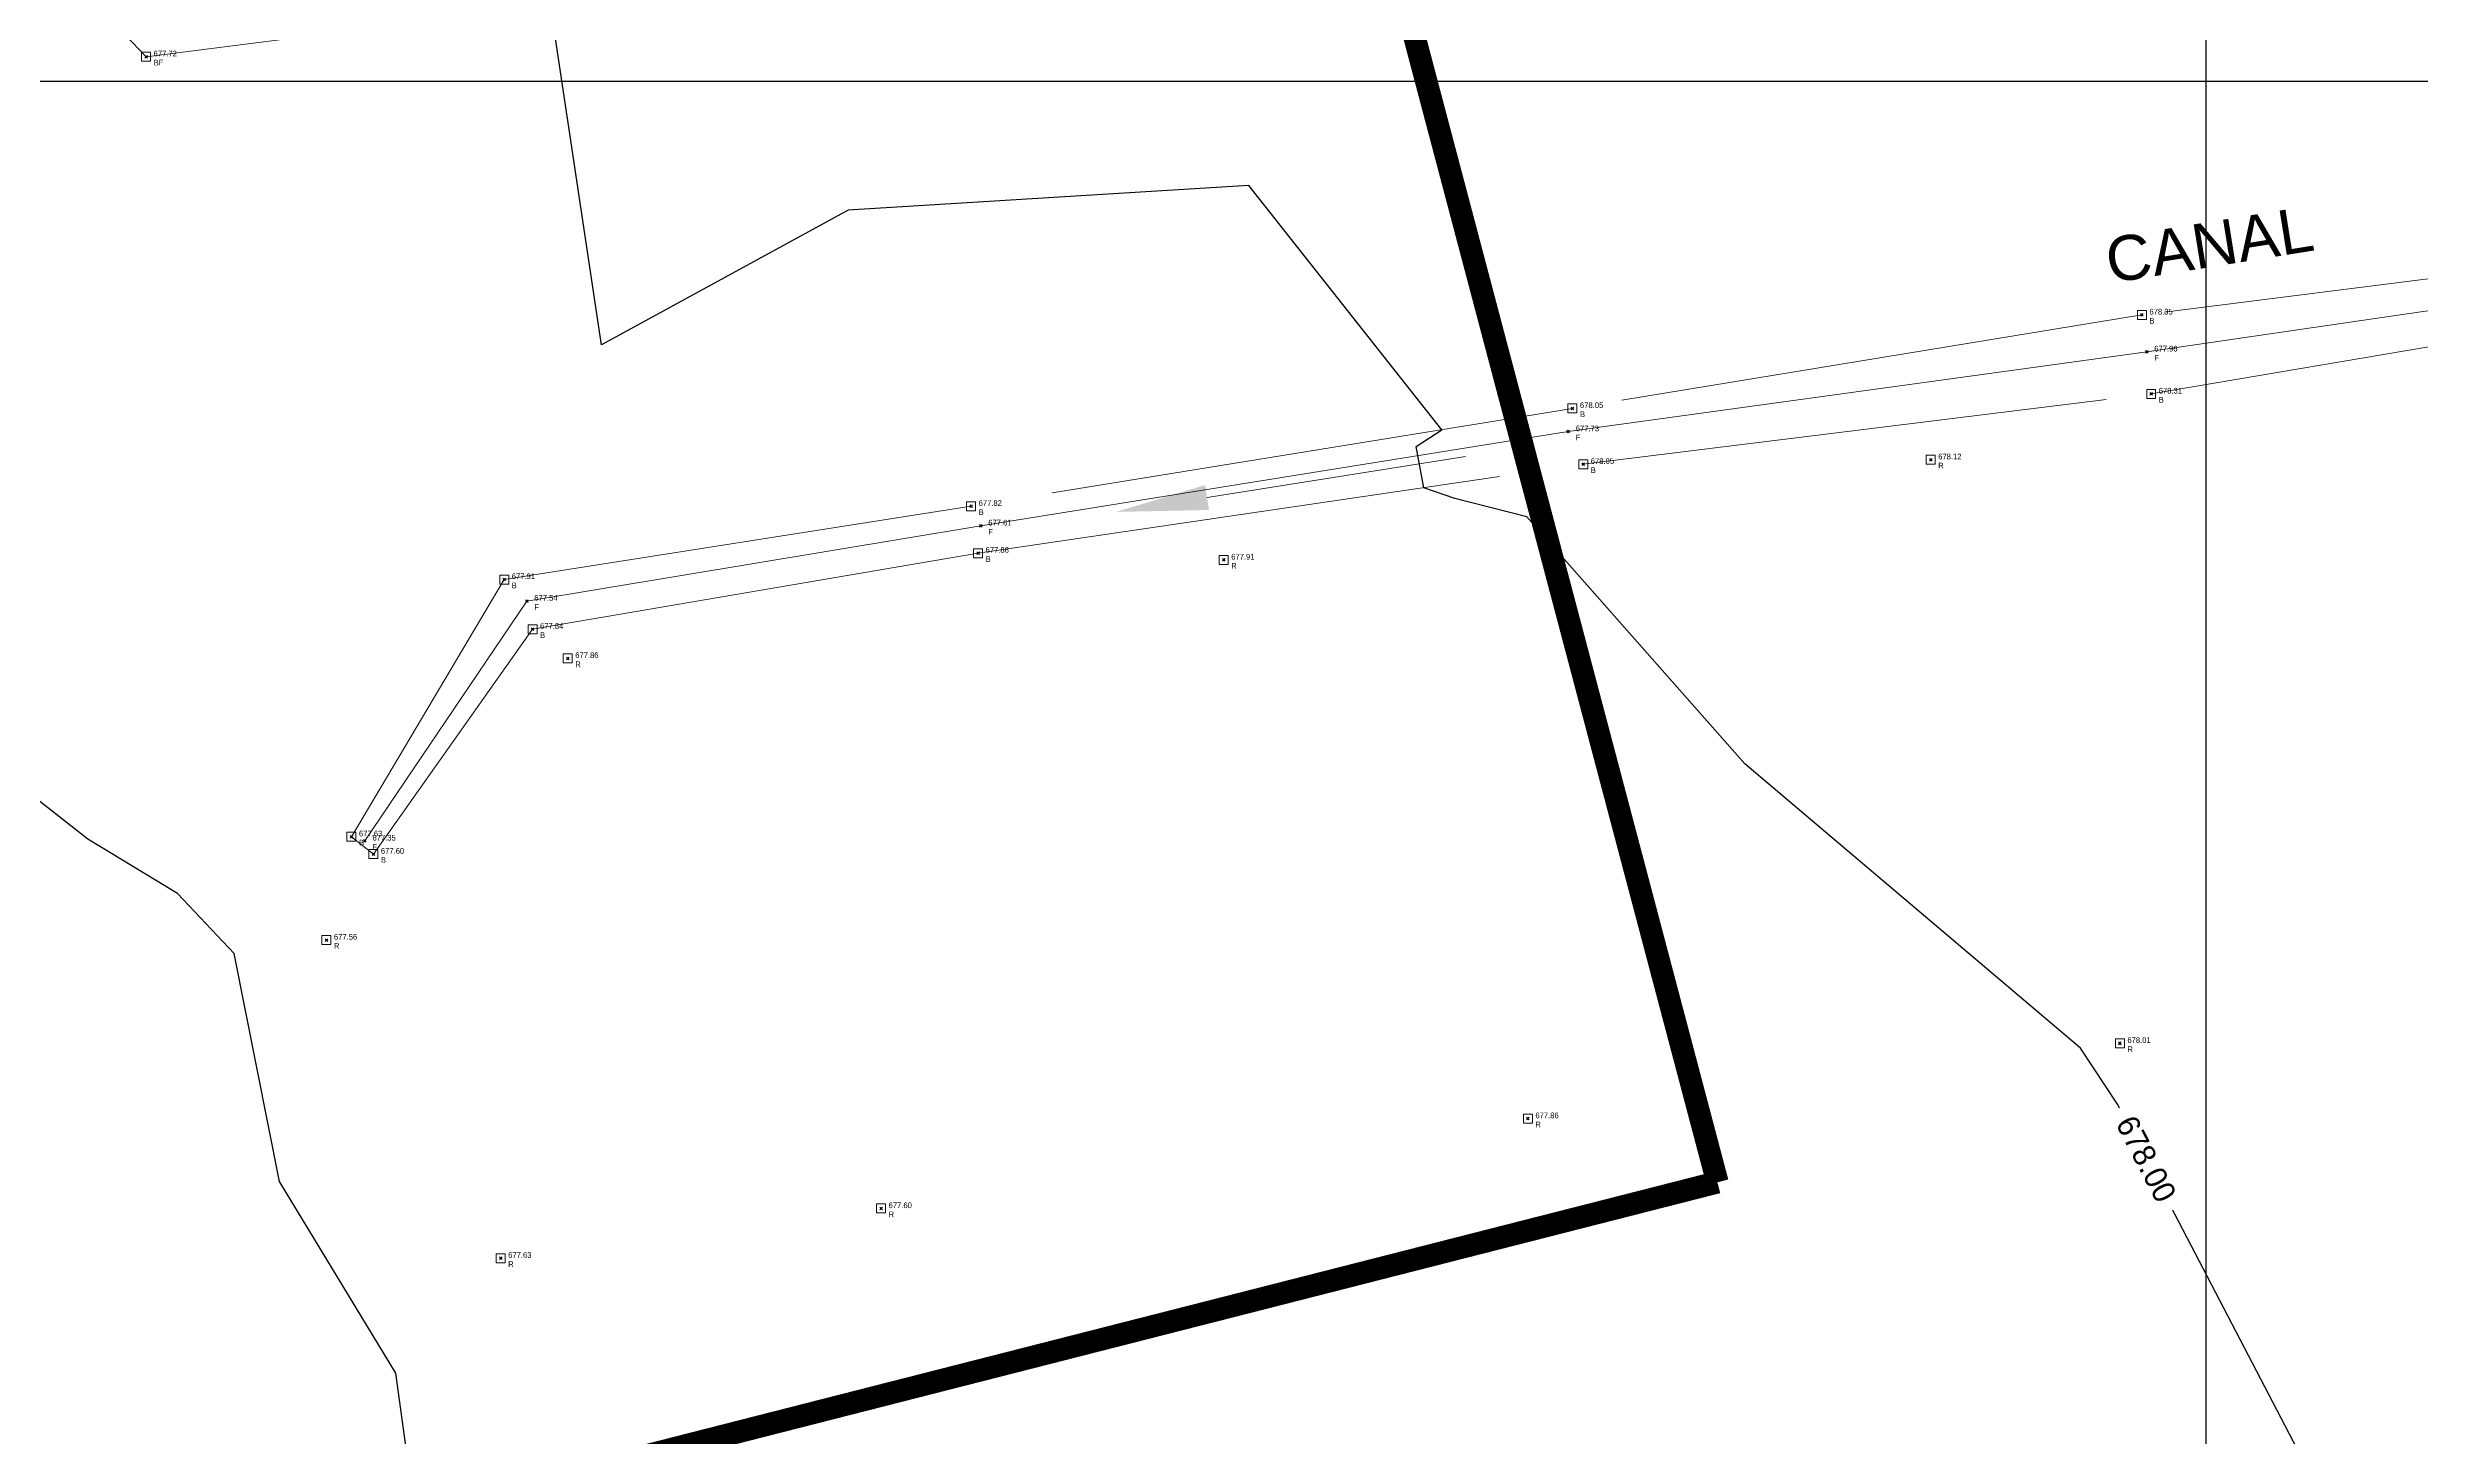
# Model space of a CAD drawing. Extents: x 350769 to 354978, y 6304672 to 6307963.
# Drawn here: x 352451.9 to 352504.8, y 6305569.8 to 6305600.8 of the extents above; entities that cross this region are included whole.
import ezdxf

# ---------------------------------------------------------------- set-up
doc = ezdxf.new("R2010")
doc.units = 0
doc.header["$PDMODE"] = 35
doc.header["$PDSIZE"] = 0.03
for name, pattern in [('4.0 - LO RECABARREN - DESNIVEL NUEVO$0$HIDDEN', [0.375, 0.25, -0.125]), ('CONTINUOS', [0]), ('DASHDOT', [1, 0.5, -0.25, 0, -0.25]), ('DASHED', [19.05, 12.7, -6.35]), ('PHANTOM', [23.5, 11.75, -2.35, 2.35, -2.35, 2.35, -2.35])]:
    doc.linetypes.add(name, pattern=pattern)
doc.layers.get('0').update_dxf_attribs({"linetype": 'CONTINUOUS'})
doc.layers.get('Defpoints').update_dxf_attribs({"linetype": 'CONTINUOUS'})
for name, color, linetype in [('02_Geo ext_Acotamiento', 7, 'CONTINUOUS'), ('03_S2_Pav ext_Borde vereda', 7, 'CONTINUOUS'), ('1-CANAL', 150, 'PHANTOM'), ('1-coordenadas', 8, 'CONTINUOUS'), ('1-TEXTOS', 7, 'CONTINUOUS'), ('3-CANAL_FDO', 4, 'CONTINUOUS'), ('C-TINN', 5, 'CONTINUOUS'), ('C-TOPO-MAJR', 9, 'CONTINUOUS'), ('C-TOPO-MINR', 8, 'CONTINUOUS'), ('V-NODE DIC 2005', 4, 'CONTINUOUS'), ('V-NODE-TEXT DIC 2005', 2, 'CONTINUOUS')]:
    doc.layers.add(name, color=color, linetype=linetype)
doc.layers.add('0_ASD_LINEA OFICIAL', color=253, linetype='DASHDOT', lineweight=20)
doc.layers.add('0_ASD_TOPOGRAFIA_ELEMENTOS', color=9, linetype='CONTINUOS', lineweight=5, true_color=0xbdbdbd)
doc.styles.add('ROMANS', font='romans.shx', dxfattribs={"width": 0.65})
doc.styles.add('TEXTIS', font='arial.ttf', dxfattribs={"height": 2})
doc.dimstyles.new('Principal', dxfattribs={"dimscale": 0, "dimtxt": 2, "dimasz": 2, "dimexe": 1, "dimexo": 1, "dimtad": 1, "dimrnd": 0.05, "dimzin": 1, "dimtxsty": 'ROMANS', "dimcen": 2.5, "dimclrt": 2, "dimaunit": 2, "dimadec": 0, "dimazin": 0, "dimtfac": 1, "dimtmove": 0, "dimatfit": 3, "dimfxl": 1, "dimfxlon": 1, "dimarcsym": 0})

# ---------------------------------------------------------------- blocks, each defined once
blk = doc.blocks.new('COORDENADAS')
at = {"layer": '1-coordenadas'}
for p, q in [((320, -900.625), (320, -0.625)), ((20, -600.625), (1420, -600.625))]:
    blk.add_line(p, q, dxfattribs=at)
blk = doc.blocks.new('*D1236')
at = {"layer": '02_Geo ext_Acotamiento', "color": 0, "lineweight": -2, "transparency": 16777216}
blk.add_line((352474.045, 6305972.496), (352473.119, 6305978.179), dxfattribs=at)
at = {"layer": '02_Geo ext_Acotamiento', "color": 0, "transparency": 16777216}
blk.add_solid([(352473.283, 6305978.206), (352472.954, 6305978.153), (352472.958, 6305979.166)], dxfattribs=at)
at = {"layer": 'Defpoints', "color": 0, "transparency": 16777216}
for p in [(352472.958, 6305979.166), (352596.042, 6305224.025)]:
    blk.add_point(p, dxfattribs=at)
at = {"layer": '02_Geo ext_Acotamiento', "color": 2, "transparency": 16777216, "insert": (352474.582, 6305974.845), "char_height": 1, "attachment_point": 5, "rotation": 279.2575, "style": 'ROMANS'}
blk.add_mtext('R765,10', dxfattribs=at)
blk = doc.blocks.new('A$C27410629')
at = {"layer": '0_ASD_LINEA OFICIAL', "ltscale": 8, "const_width": 0.5}
blk.add_lwpolyline([(285.138, 813.722), (266.437, 884.46), (116.663, 844.803)], dxfattribs=at)
blk.add_lwpolyline([(121.508, 771.977), (285.138, 813.722)], close=True, dxfattribs=at)
blk = doc.blocks.new('*U1327')
at = {"color": 0, "linetype": 'ByBlock', "lineweight": -2, "transparency": 16777216}
blk.add_point((0, 0), dxfattribs=at)
blk = doc.blocks.new('*U4326', base_point=(352472.672, 6305589.394))
at = {"layer": 'V-NODE-TEXT DIC 2005', "linetype": 'ByBlock', "char_height": 0.127}
for s, insert, attachment_point in [('677.86', (352472.839, 6305589.465), 4), ('B', (352472.839, 6305589.326), 1)]:
    blk.add_mtext(s, dxfattribs=dict(at, insert=insert, attachment_point=attachment_point))
blk = doc.blocks.new('*U4327', base_point=(352472.672, 6305589.394))
at = {"layer": 'V-NODE-TEXT DIC 2005', "color": 2, "lineweight": -2}
blk.add_blockref('*U4326', (352472.672, 6305589.394), dxfattribs=at)
blk = doc.blocks.new('*U4322', base_point=(352472.517, 6305590.441))
at = {"layer": 'V-NODE-TEXT DIC 2005', "linetype": 'ByBlock', "char_height": 0.127}
for s, insert, attachment_point in [('677.82', (352472.684, 6305590.512), 4), ('B', (352472.684, 6305590.373), 1)]:
    blk.add_mtext(s, dxfattribs=dict(at, insert=insert, attachment_point=attachment_point))
blk = doc.blocks.new('*U4323', base_point=(352472.517, 6305590.441))
at = {"layer": 'V-NODE-TEXT DIC 2005', "color": 2, "lineweight": -2}
blk.add_blockref('*U4322', (352472.517, 6305590.441), dxfattribs=at)
blk = doc.blocks.new('*U4320', base_point=(352459.19, 6305582.681))
at = {"layer": 'V-NODE-TEXT DIC 2005', "linetype": 'ByBlock', "char_height": 0.127}
for s, insert, attachment_point in [('677.60', (352459.357, 6305582.752), 4), ('B', (352459.357, 6305582.613), 1)]:
    blk.add_mtext(s, dxfattribs=dict(at, insert=insert, attachment_point=attachment_point))
blk = doc.blocks.new('*U4321', base_point=(352459.19, 6305582.681))
at = {"layer": 'V-NODE-TEXT DIC 2005', "color": 2, "lineweight": -2}
blk.add_blockref('*U4320', (352459.19, 6305582.681), dxfattribs=at)
blk = doc.blocks.new('*U4318', base_point=(352462.107, 6305588.806))
at = {"layer": 'V-NODE-TEXT DIC 2005', "linetype": 'ByBlock', "char_height": 0.127}
for s, insert, attachment_point in [('677.91', (352462.274, 6305588.877), 4), ('B', (352462.274, 6305588.738), 1)]:
    blk.add_mtext(s, dxfattribs=dict(at, insert=insert, attachment_point=attachment_point))
blk = doc.blocks.new('*U4319', base_point=(352462.107, 6305588.806))
at = {"layer": 'V-NODE-TEXT DIC 2005', "color": 2, "lineweight": -2}
blk.add_blockref('*U4318', (352462.107, 6305588.806), dxfattribs=at)
blk = doc.blocks.new('*U4314', base_point=(352462.738, 6305587.697))
at = {"layer": 'V-NODE-TEXT DIC 2005', "linetype": 'ByBlock', "char_height": 0.127}
for s, insert, attachment_point in [('677.84', (352462.905, 6305587.768), 4), ('B', (352462.905, 6305587.629), 1)]:
    blk.add_mtext(s, dxfattribs=dict(at, insert=insert, attachment_point=attachment_point))
blk = doc.blocks.new('*U4315', base_point=(352462.738, 6305587.697))
at = {"layer": 'V-NODE-TEXT DIC 2005', "color": 2, "lineweight": -2}
blk.add_blockref('*U4314', (352462.738, 6305587.697), dxfattribs=at)
blk = doc.blocks.new('*U4312', base_point=(352458.701, 6305583.068))
at = {"layer": 'V-NODE-TEXT DIC 2005', "linetype": 'ByBlock', "char_height": 0.127}
for s, insert, attachment_point in [('677.63', (352458.868, 6305583.139), 4), ('B', (352458.868, 6305583), 1)]:
    blk.add_mtext(s, dxfattribs=dict(at, insert=insert, attachment_point=attachment_point))
blk = doc.blocks.new('*U4313', base_point=(352458.701, 6305583.068))
at = {"layer": 'V-NODE-TEXT DIC 2005', "color": 2, "lineweight": -2}
blk.add_blockref('*U4312', (352458.701, 6305583.068), dxfattribs=at)
blk = doc.blocks.new('*U4304', base_point=(352486.165, 6305591.378))
at = {"layer": 'V-NODE-TEXT DIC 2005', "linetype": 'ByBlock', "char_height": 0.127}
for s, insert, attachment_point in [('678.05', (352486.332, 6305591.449), 4), ('B', (352486.332, 6305591.31), 1)]:
    blk.add_mtext(s, dxfattribs=dict(at, insert=insert, attachment_point=attachment_point))
blk = doc.blocks.new('*U4305', base_point=(352486.165, 6305591.378))
at = {"layer": 'V-NODE-TEXT DIC 2005', "color": 2, "lineweight": -2}
blk.add_blockref('*U4304', (352486.165, 6305591.378), dxfattribs=at)
blk = doc.blocks.new('*U4264', base_point=(352498.622, 6305594.711))
at = {"layer": 'V-NODE-TEXT DIC 2005', "linetype": 'ByBlock', "char_height": 0.127}
for s, insert, attachment_point in [('678.35', (352498.789, 6305594.782), 4), ('B', (352498.789, 6305594.643), 1)]:
    blk.add_mtext(s, dxfattribs=dict(at, insert=insert, attachment_point=attachment_point))
blk = doc.blocks.new('*U4265', base_point=(352498.622, 6305594.711))
at = {"layer": 'V-NODE-TEXT DIC 2005', "color": 2, "lineweight": -2}
blk.add_blockref('*U4264', (352498.622, 6305594.711), dxfattribs=at)
blk = doc.blocks.new('*U4262', base_point=(352485.925, 6305592.624))
at = {"layer": 'V-NODE-TEXT DIC 2005', "linetype": 'ByBlock', "char_height": 0.127}
for s, insert, attachment_point in [('678.05', (352486.092, 6305592.695), 4), ('B', (352486.092, 6305592.556), 1)]:
    blk.add_mtext(s, dxfattribs=dict(at, insert=insert, attachment_point=attachment_point))
blk = doc.blocks.new('*U4263', base_point=(352485.925, 6305592.624))
at = {"layer": 'V-NODE-TEXT DIC 2005', "color": 2, "lineweight": -2}
blk.add_blockref('*U4262', (352485.925, 6305592.624), dxfattribs=at)
blk = doc.blocks.new('*U4216', base_point=(352498.829, 6305592.948))
at = {"layer": 'V-NODE-TEXT DIC 2005', "linetype": 'ByBlock', "char_height": 0.127}
for s, insert, attachment_point in [('678.31', (352498.996, 6305593.019), 4), ('B', (352498.996, 6305592.88), 1)]:
    blk.add_mtext(s, dxfattribs=dict(at, insert=insert, attachment_point=attachment_point))
blk = doc.blocks.new('*U4217', base_point=(352498.829, 6305592.948))
at = {"layer": 'V-NODE-TEXT DIC 2005', "color": 2, "lineweight": -2}
blk.add_blockref('*U4216', (352498.829, 6305592.948), dxfattribs=at)
blk = doc.blocks.new('*U4028', base_point=(352454.121, 6305600.467))
at = {"layer": 'V-NODE-TEXT DIC 2005', "linetype": 'ByBlock', "char_height": 0.127}
for s, insert, attachment_point in [('677.72', (352454.288, 6305600.538), 4), ('BF', (352454.288, 6305600.399), 1)]:
    blk.add_mtext(s, dxfattribs=dict(at, insert=insert, attachment_point=attachment_point))
blk = doc.blocks.new('*U4029', base_point=(352454.121, 6305600.467))
at = {"layer": 'V-NODE-TEXT DIC 2005', "color": 2, "lineweight": -2}
blk.add_blockref('*U4028', (352454.121, 6305600.467), dxfattribs=at)
blk = doc.blocks.new('*U3760', base_point=(352498.729, 6305593.886))
at = {"layer": 'V-NODE-TEXT DIC 2005', "linetype": 'ByBlock', "char_height": 0.127}
for s, insert, attachment_point in [('677.96', (352498.896, 6305593.957), 4), ('F', (352498.896, 6305593.818), 1)]:
    blk.add_mtext(s, dxfattribs=dict(at, insert=insert, attachment_point=attachment_point))
blk = doc.blocks.new('*U3761', base_point=(352498.729, 6305593.886))
at = {"layer": 'V-NODE-TEXT DIC 2005', "color": 2, "lineweight": -2}
blk.add_blockref('*U3760', (352498.729, 6305593.886), dxfattribs=at)
blk = doc.blocks.new('*U3744', base_point=(352485.831, 6305592.106))
at = {"layer": 'V-NODE-TEXT DIC 2005', "linetype": 'ByBlock', "char_height": 0.127}
for s, insert, attachment_point in [('677.73', (352485.998, 6305592.177), 4), ('F', (352485.998, 6305592.038), 1)]:
    blk.add_mtext(s, dxfattribs=dict(at, insert=insert, attachment_point=attachment_point))
blk = doc.blocks.new('*U3745', base_point=(352485.831, 6305592.106))
at = {"layer": 'V-NODE-TEXT DIC 2005', "color": 2, "lineweight": -2}
blk.add_blockref('*U3744', (352485.831, 6305592.106), dxfattribs=at)
blk = doc.blocks.new('*U3726', base_point=(352472.731, 6305590.003))
at = {"layer": 'V-NODE-TEXT DIC 2005', "linetype": 'ByBlock', "char_height": 0.127}
for s, insert, attachment_point in [('677.61', (352472.898, 6305590.074), 4), ('F', (352472.898, 6305589.935), 1)]:
    blk.add_mtext(s, dxfattribs=dict(at, insert=insert, attachment_point=attachment_point))
blk = doc.blocks.new('*U3727', base_point=(352472.731, 6305590.003))
at = {"layer": 'V-NODE-TEXT DIC 2005', "color": 2, "lineweight": -2}
blk.add_blockref('*U3726', (352472.731, 6305590.003), dxfattribs=at)
blk = doc.blocks.new('*U3702', base_point=(352462.61, 6305588.324))
at = {"layer": 'V-NODE-TEXT DIC 2005', "linetype": 'ByBlock', "char_height": 0.127}
for s, insert, attachment_point in [('677.54', (352462.777, 6305588.395), 4), ('F', (352462.777, 6305588.256), 1)]:
    blk.add_mtext(s, dxfattribs=dict(at, insert=insert, attachment_point=attachment_point))
blk = doc.blocks.new('*U3703', base_point=(352462.61, 6305588.324))
at = {"layer": 'V-NODE-TEXT DIC 2005', "color": 2, "lineweight": -2}
blk.add_blockref('*U3702', (352462.61, 6305588.324), dxfattribs=at)
blk = doc.blocks.new('*U3688', base_point=(352459.001, 6305582.974))
at = {"layer": 'V-NODE-TEXT DIC 2005', "linetype": 'ByBlock', "char_height": 0.127}
for s, insert, attachment_point in [('677.35', (352459.168, 6305583.045), 4), ('F', (352459.168, 6305582.906), 1)]:
    blk.add_mtext(s, dxfattribs=dict(at, insert=insert, attachment_point=attachment_point))
blk = doc.blocks.new('*U3689', base_point=(352459.001, 6305582.974))
at = {"layer": 'V-NODE-TEXT DIC 2005', "color": 2, "lineweight": -2}
blk.add_blockref('*U3688', (352459.001, 6305582.974), dxfattribs=at)
blk = doc.blocks.new('*U2496', base_point=(352484.932, 6305576.782))
at = {"layer": 'V-NODE-TEXT DIC 2005', "linetype": 'ByBlock', "char_height": 0.127}
for s, insert, attachment_point in [('677.86', (352485.099, 6305576.853), 4), ('R', (352485.099, 6305576.714), 1)]:
    blk.add_mtext(s, dxfattribs=dict(at, insert=insert, attachment_point=attachment_point))
blk = doc.blocks.new('*U2497', base_point=(352484.932, 6305576.782))
at = {"layer": 'V-NODE-TEXT DIC 2005', "color": 2, "lineweight": -2}
blk.add_blockref('*U2496', (352484.932, 6305576.782), dxfattribs=at)
blk = doc.blocks.new('*U2492', base_point=(352463.523, 6305587.045))
at = {"layer": 'V-NODE-TEXT DIC 2005', "linetype": 'ByBlock', "char_height": 0.127}
for s, insert, attachment_point in [('677.86', (352463.69, 6305587.116), 4), ('R', (352463.69, 6305586.977), 1)]:
    blk.add_mtext(s, dxfattribs=dict(at, insert=insert, attachment_point=attachment_point))
blk = doc.blocks.new('*U2493', base_point=(352463.523, 6305587.045))
at = {"layer": 'V-NODE-TEXT DIC 2005', "color": 2, "lineweight": -2}
blk.add_blockref('*U2492', (352463.523, 6305587.045), dxfattribs=at)
blk = doc.blocks.new('*U2490', base_point=(352470.51, 6305574.776))
at = {"layer": 'V-NODE-TEXT DIC 2005', "linetype": 'ByBlock', "char_height": 0.127}
for s, insert, attachment_point in [('677.60', (352470.677, 6305574.847), 4), ('R', (352470.677, 6305574.708), 1)]:
    blk.add_mtext(s, dxfattribs=dict(at, insert=insert, attachment_point=attachment_point))
blk = doc.blocks.new('*U2491', base_point=(352470.51, 6305574.776))
at = {"layer": 'V-NODE-TEXT DIC 2005', "color": 2, "lineweight": -2}
blk.add_blockref('*U2490', (352470.51, 6305574.776), dxfattribs=at)
blk = doc.blocks.new('*U2486', base_point=(352462.029, 6305573.666))
at = {"layer": 'V-NODE-TEXT DIC 2005', "linetype": 'ByBlock', "char_height": 0.127}
for s, insert, attachment_point in [('677.63', (352462.196, 6305573.737), 4), ('R', (352462.196, 6305573.598), 1)]:
    blk.add_mtext(s, dxfattribs=dict(at, insert=insert, attachment_point=attachment_point))
blk = doc.blocks.new('*U2487', base_point=(352462.029, 6305573.666))
at = {"layer": 'V-NODE-TEXT DIC 2005', "color": 2, "lineweight": -2}
blk.add_blockref('*U2486', (352462.029, 6305573.666), dxfattribs=at)
blk = doc.blocks.new('*U2478', base_point=(352478.149, 6305589.243))
at = {"layer": 'V-NODE-TEXT DIC 2005', "linetype": 'ByBlock', "char_height": 0.127}
for s, insert, attachment_point in [('677.91', (352478.316, 6305589.314), 4), ('R', (352478.316, 6305589.175), 1)]:
    blk.add_mtext(s, dxfattribs=dict(at, insert=insert, attachment_point=attachment_point))
blk = doc.blocks.new('*U2479', base_point=(352478.149, 6305589.243))
at = {"layer": 'V-NODE-TEXT DIC 2005', "color": 2, "lineweight": -2}
blk.add_blockref('*U2478', (352478.149, 6305589.243), dxfattribs=at)
blk = doc.blocks.new('*U2476', base_point=(352498.132, 6305578.462))
at = {"layer": 'V-NODE-TEXT DIC 2005', "linetype": 'ByBlock', "char_height": 0.127}
for s, insert, attachment_point in [('678.01', (352498.299, 6305578.533), 4), ('R', (352498.299, 6305578.394), 1)]:
    blk.add_mtext(s, dxfattribs=dict(at, insert=insert, attachment_point=attachment_point))
blk = doc.blocks.new('*U2477', base_point=(352498.132, 6305578.462))
at = {"layer": 'V-NODE-TEXT DIC 2005', "color": 2, "lineweight": -2}
blk.add_blockref('*U2476', (352498.132, 6305578.462), dxfattribs=at)
blk = doc.blocks.new('*U2458', base_point=(352493.912, 6305591.48))
at = {"layer": 'V-NODE-TEXT DIC 2005', "linetype": 'ByBlock', "char_height": 0.127}
for s, insert, attachment_point in [('678.12', (352494.079, 6305591.551), 4), ('R', (352494.079, 6305591.412), 1)]:
    blk.add_mtext(s, dxfattribs=dict(at, insert=insert, attachment_point=attachment_point))
blk = doc.blocks.new('*U2459', base_point=(352493.912, 6305591.48))
at = {"layer": 'V-NODE-TEXT DIC 2005', "color": 2, "lineweight": -2}
blk.add_blockref('*U2458', (352493.912, 6305591.48), dxfattribs=at)
blk = doc.blocks.new('*U2328', base_point=(352458.143, 6305580.763))
at = {"layer": 'V-NODE-TEXT DIC 2005', "linetype": 'ByBlock', "char_height": 0.127}
for s, insert, attachment_point in [('677.56', (352458.31, 6305580.834), 4), ('R', (352458.31, 6305580.695), 1)]:
    blk.add_mtext(s, dxfattribs=dict(at, insert=insert, attachment_point=attachment_point))
blk = doc.blocks.new('*U2329', base_point=(352458.143, 6305580.763))
at = {"layer": 'V-NODE-TEXT DIC 2005', "color": 2, "lineweight": -2}
blk.add_blockref('*U2328', (352458.143, 6305580.763), dxfattribs=at)
blk = doc.blocks.new('TOPOGRAFIA')
at = {"layer": '1-CANAL', "lineweight": 0, "true_color": 0xbdbdbd}
blk.add_hatch(color=9, dxfattribs=at).paths.add_polyline_path([(390477.676, 6302590.99), (390475.691, 6302590.39), (390477.764, 6302590.434)])
at = {"layer": '1-CANAL', "color": 9, "lineweight": 0, "true_color": 0xbdbdbd}
for p, q in [((390510.725, 6302596.315), (390498.565, 6302594.786)), ((390498.771, 6302593.022), (390510.844, 6302595.066)), ((390498.565, 6302594.786), (390485.867, 6302592.699)), ((390486.107, 6302591.453), (390498.771, 6302593.022)), ((390485.867, 6302592.699), (390472.46, 6302590.518)), ((390472.614, 6302589.469), (390486.107, 6302591.453)), ((390472.46, 6302590.518), (390462.049, 6302588.882)), ((390462.681, 6302587.774), (390472.614, 6302589.469)), ((390462.049, 6302588.882), (390458.643, 6302583.145)), ((390459.132, 6302582.758), (390462.681, 6302587.774)), ((390458.643, 6302583.145), (390459.132, 6302582.758))]:
    blk.add_line(p, q, dxfattribs=at)
at = {"layer": '1-CANAL', "color": 9, "lineweight": 0, "true_color": 0xbdbdbd, "flags": 128}
blk.add_lwpolyline([(390550.083, 6302616.142), (390533.193, 6302613.828), (390521.471, 6302612.217), (390512.042, 6302610.692), (390506.77, 6302609.603), (390494.163, 6302607.999), (390483.925, 6302606.234), (390483.433, 6302606.302), (390472.396, 6302604.573), (390467.265, 6302603.933), (390452.684, 6302601.991), (390454.065, 6302600.544), (390467.591, 6302602.265), (390483.812, 6302603.628), (390494.418, 6302605.373), (390507.336, 6302607.943), (390521.322, 6302609.786), (390533.164, 6302610.603), (390550.42, 6302614.403), (390563.755, 6302615.93), (390564.223, 6302618.558)], close=True, dxfattribs=at)
blk.add_lwpolyline([(390483.484, 6302591.628), (390477.72, 6302590.712)], dxfattribs=at)
at = {"layer": '1-coordenadas', "color": 9, "linetype": '4.0 - LO RECABARREN - DESNIVEL NUEVO$0$HIDDEN', "lineweight": 0, "ltscale": 50, "true_color": 0xbdbdbd}
for p, q in [((390500, 6302300), (390500, 6303200)), ((390200, 6302600), (390900, 6302600))]:
    blk.add_line(p, q, dxfattribs=at)
at = {"layer": '3-CANAL_FDO', "color": 9, "lineweight": 0, "true_color": 0xbdbdbd}
blk.add_lwpolyline([(390458.942, 6302583.051), (390462.552, 6302588.4), (390472.674, 6302590.078), (390485.774, 6302592.182), (390498.672, 6302593.961), (390510.638, 6302595.706), (390524.4, 6302598.148), (390538.331, 6302600.721), (390548.665, 6302597.963), (390554.057, 6302595.305), (390557.944, 6302595.294), (390557.744, 6302584.954), (390559.17, 6302572.158), (390560.127, 6302558.175), (390557.841, 6302548.583), (390552.248, 6302546.569), (390542.868, 6302543.886), (390529.055, 6302534.006)], dxfattribs=at)
at = {"layer": 'C-TINN', "color": 9, "linetype": 'Continuous', "lineweight": 0, "true_color": 0xbdbdbd}
for points, elevation in [([(390453.965, 6302600.444), (390453.965, 6302600.644), (390454.165, 6302600.644), (390454.165, 6302600.444), (390453.965, 6302600.444)], 677.72), ([(390498.465, 6302594.686), (390498.465, 6302594.886), (390498.665, 6302594.886), (390498.665, 6302594.686), (390498.465, 6302594.686)], 678.35), ([(390498.671, 6302592.922), (390498.671, 6302593.122), (390498.871, 6302593.122), (390498.871, 6302592.922), (390498.671, 6302592.922)], 678.31), ([(390485.767, 6302592.599), (390485.767, 6302592.799), (390485.967, 6302592.799), (390485.967, 6302592.599), (390485.767, 6302592.599)], 678.05), ([(390486.007, 6302591.353), (390486.007, 6302591.553), (390486.207, 6302591.553), (390486.207, 6302591.353), (390486.007, 6302591.353)], 678.05), ([(390493.755, 6302591.454), (390493.755, 6302591.654), (390493.955, 6302591.654), (390493.955, 6302591.454), (390493.755, 6302591.454)], 678.12), ([(390472.36, 6302590.418), (390472.36, 6302590.618), (390472.56, 6302590.618), (390472.56, 6302590.418), (390472.36, 6302590.418)], 677.82), ([(390472.514, 6302589.369), (390472.514, 6302589.569), (390472.714, 6302589.569), (390472.714, 6302589.369), (390472.514, 6302589.369)], 677.86), ([(390477.991, 6302589.218), (390477.991, 6302589.418), (390478.191, 6302589.418), (390478.191, 6302589.218), (390477.991, 6302589.218)], 677.91), ([(390461.949, 6302588.782), (390461.949, 6302588.982), (390462.149, 6302588.982), (390462.149, 6302588.782), (390461.949, 6302588.782)], 677.91), ([(390462.581, 6302587.674), (390462.581, 6302587.874), (390462.781, 6302587.874), (390462.781, 6302587.674), (390462.581, 6302587.674)], 677.84), ([(390463.366, 6302587.022), (390463.366, 6302587.222), (390463.566, 6302587.222), (390463.566, 6302587.022), (390463.366, 6302587.022)], 677.86), ([(390458.543, 6302583.045), (390458.543, 6302583.245), (390458.743, 6302583.245), (390458.743, 6302583.045), (390458.543, 6302583.045)], 677.63), ([(390459.032, 6302582.658), (390459.032, 6302582.858), (390459.232, 6302582.858), (390459.232, 6302582.658), (390459.032, 6302582.658)], 677.6), ([(390457.985, 6302580.74), (390457.985, 6302580.94), (390458.185, 6302580.94), (390458.185, 6302580.74), (390457.985, 6302580.74)], 677.56), ([(390497.974, 6302578.437), (390497.974, 6302578.637), (390498.174, 6302578.637), (390498.174, 6302578.437), (390497.974, 6302578.437)], 678.01), ([(390484.774, 6302576.757), (390484.774, 6302576.957), (390484.974, 6302576.957), (390484.974, 6302576.757), (390484.774, 6302576.757)], 677.86), ([(390470.352, 6302574.753), (390470.352, 6302574.953), (390470.552, 6302574.953), (390470.552, 6302574.753), (390470.352, 6302574.753)], 677.6), ([(390461.871, 6302573.643), (390461.871, 6302573.843), (390462.071, 6302573.843), (390462.071, 6302573.643), (390461.871, 6302573.643)], 677.63)]:
    blk.add_lwpolyline(points, dxfattribs=dict(at, elevation=elevation))
for p in [(390454.065, 6302600.544, 677.72), (390498.565, 6302594.786, 678.35), (390498.771, 6302593.022, 678.31), (390485.867, 6302592.699, 678.05), (390486.107, 6302591.453, 678.05), (390493.855, 6302591.554, 678.12), (390472.46, 6302590.518, 677.82), (390472.614, 6302589.469, 677.86), (390478.091, 6302589.318, 677.91), (390462.049, 6302588.882, 677.91), (390462.681, 6302587.774, 677.84), (390463.466, 6302587.122, 677.86), (390458.643, 6302583.145, 677.63), (390459.132, 6302582.758, 677.6), (390458.085, 6302580.84, 677.56), (390498.074, 6302578.537, 678.01), (390484.874, 6302576.857, 677.86), (390470.452, 6302574.853, 677.6), (390461.971, 6302573.743, 677.63)]:
    blk.add_point(p, dxfattribs=at)
at = {"layer": 'C-TOPO-MAJR', "color": 9, "linetype": 'Continuous', "lineweight": -3, "true_color": 0xbdbdbd, "elevation": 677.5}
blk.add_lwpolyline([(390502.349, 6302502.325), (390509.326, 6302507.21), (390514.149, 6302509.261), (390515.895, 6302510.778), (390514.753, 6302513.106), (390505.342, 6302518.101), (390503.198, 6302520.028), (390489.577, 6302520.303), (390484.739, 6302519.688), (390484.151, 6302519.751), (390484.773, 6302523.248), (390484.851, 6302526.81), (390486.066, 6302532.546), (390483.898, 6302537.828), (390481.985, 6302544.731), (390478.881, 6302549.227), (390471.876, 6302558.076), (390461.166, 6302560.039), (390459.63, 6302571.175), (390457.04, 6302575.454), (390456.026, 6302580.54), (390454.767, 6302581.875), (390452.762, 6302583.092), (390446.811, 6302587.759)], dxfattribs=at)
at = {"layer": 'C-TOPO-MINR', "color": 9, "linetype": 'Continuous', "lineweight": -3, "true_color": 0xbdbdbd, "elevation": 678}
blk.add_lwpolyline([(390503.952, 6302565.799), (390498.023, 6302577.176), (390497.194, 6302578.425), (390489.71, 6302584.771), (390484.847, 6302590.277), (390483.245, 6302590.691), (390482.556, 6302590.931), (390482.379, 6302591.849), (390482.952, 6302592.225), (390478.652, 6302597.669), (390469.721, 6302597.125), (390464.218, 6302594.119), (390463.082, 6302601.691), (390461.039, 6302602.335), (390452.857, 6302601.81), (390450.768, 6302601.63)], dxfattribs=at)
at = {"layer": 'V-NODE DIC 2005', "color": 9, "lineweight": 0, "true_color": 0xbdbdbd, "rotation": 359.9963883938062}
for p in [(390454.065, 6302600.544), (390498.565, 6302594.785), (390498.672, 6302593.96), (390498.772, 6302593.022), (390485.868, 6302592.699), (390485.774, 6302592.181), (390486.108, 6302591.453), (390493.855, 6302591.555), (390472.46, 6302590.517), (390472.674, 6302590.079), (390472.615, 6302589.47), (390478.092, 6302589.319), (390462.05, 6302588.883), (390462.553, 6302588.401), (390462.681, 6302587.774), (390463.466, 6302587.122), (390458.644, 6302583.145), (390458.944, 6302583.051), (390459.132, 6302582.758), (390458.085, 6302580.84), (390498.074, 6302578.536), (390484.874, 6302576.857), (390470.452, 6302574.852), (390461.971, 6302573.743)]:
    blk.add_blockref('*U1327', p, dxfattribs=at)
at = {"layer": 'V-NODE-TEXT DIC 2005', "color": 9, "lineweight": 0, "true_color": 0xbdbdbd, "rotation": 359.9963883938062}
for name, p in [('*U4029', (390454.065, 6302600.544)), ('*U4265', (390498.565, 6302594.785)), ('*U3761', (390498.672, 6302593.96)), ('*U4263', (390485.868, 6302592.699)), ('*U4217', (390498.772, 6302593.022)), ('*U3745', (390485.774, 6302592.181)), ('*U4305', (390486.108, 6302591.453)), ('*U2459', (390493.855, 6302591.555)), ('*U4323', (390472.46, 6302590.517)), ('*U3727', (390472.674, 6302590.079)), ('*U4327', (390472.615, 6302589.47)), ('*U2479', (390478.092, 6302589.319)), ('*U4319', (390462.05, 6302588.883)), ('*U3703', (390462.553, 6302588.401)), ('*U4315', (390462.681, 6302587.774)), ('*U2493', (390463.466, 6302587.122)), ('*U4313', (390458.644, 6302583.145)), ('*U3689', (390458.944, 6302583.051)), ('*U4321', (390459.132, 6302582.758)), ('*U2329', (390458.085, 6302580.84)), ('*U2477', (390498.074, 6302578.536)), ('*U2497', (390484.874, 6302576.857)), ('*U2491', (390470.452, 6302574.852)), ('*U2487', (390461.971, 6302573.743))]:
    blk.add_blockref(name, p, dxfattribs=at)
at = {"layer": '1-TEXTOS', "color": 9, "lineweight": 0, "true_color": 0xbdbdbd, "style": 'TEXTIS'}
blk.add_text('CANAL', height=1, rotation=9.1509, dxfattribs=at).set_placement((390497.85, 6302595.489))
at = {"layer": 'C-TOPO-MINR', "color": 9, "linetype": 'Continuous', "lineweight": 0, "true_color": 0xbdbdbd, "insert": (390498.658, 6302575.957, 678), "char_height": 0.5, "width": 2.50095, "attachment_point": 5, "rotation": 297.5239, "bg_fill": 3, "box_fill_scale": 1.0635, "bg_fill_color": 9, "bg_fill_true_color": 13158600, "bg_fill_transparency": 0}
blk.add_mtext('678.00', dxfattribs=at)

msp = doc.modelspace()

# ---------------------------------------------------------------- block references
at = {"color": 252, "linetype": 'DASHED'}
msp.add_blockref('COORDENADAS', (352180, 6306200.625), dxfattribs=at)
at = {"layer": '03_S2_Pav ext_Borde vereda', "linetype": 'Continuous'}
msp.add_blockref('A$C27410629', (352203.962, 6304761.714), dxfattribs=at)

# ---------------------------------------------------------------- dimensions: what is measured, and where the dimension line sits
at = {"layer": '02_Geo ext_Acotamiento'}
dim = msp.add_radius_dim(center=(352596.042, 6305224.025), mpoint=(352472.958, 6305979.166), dimstyle='Principal', override={"dimscale": 0, "dimaunit": 0, "dimfxl": 0.22, "dimarcsym": 1}, dxfattribs=at)
dim.commit()
dim.dimension.update_dxf_attribs({"geometry": '*D1236', "text_midpoint": (352473.686, 6305974.698), "dimtype": 164})

# ---------------------------------------------------------------- next in the draw order: block references
at = {"layer": '0_ASD_TOPOGRAFIA_ELEMENTOS', "color": 30, "true_color": 0xf26507}
msp.add_blockref('TOPOGRAFIA', (-38000, 3000), dxfattribs=at)

doc.saveas('drawing.dxf')
